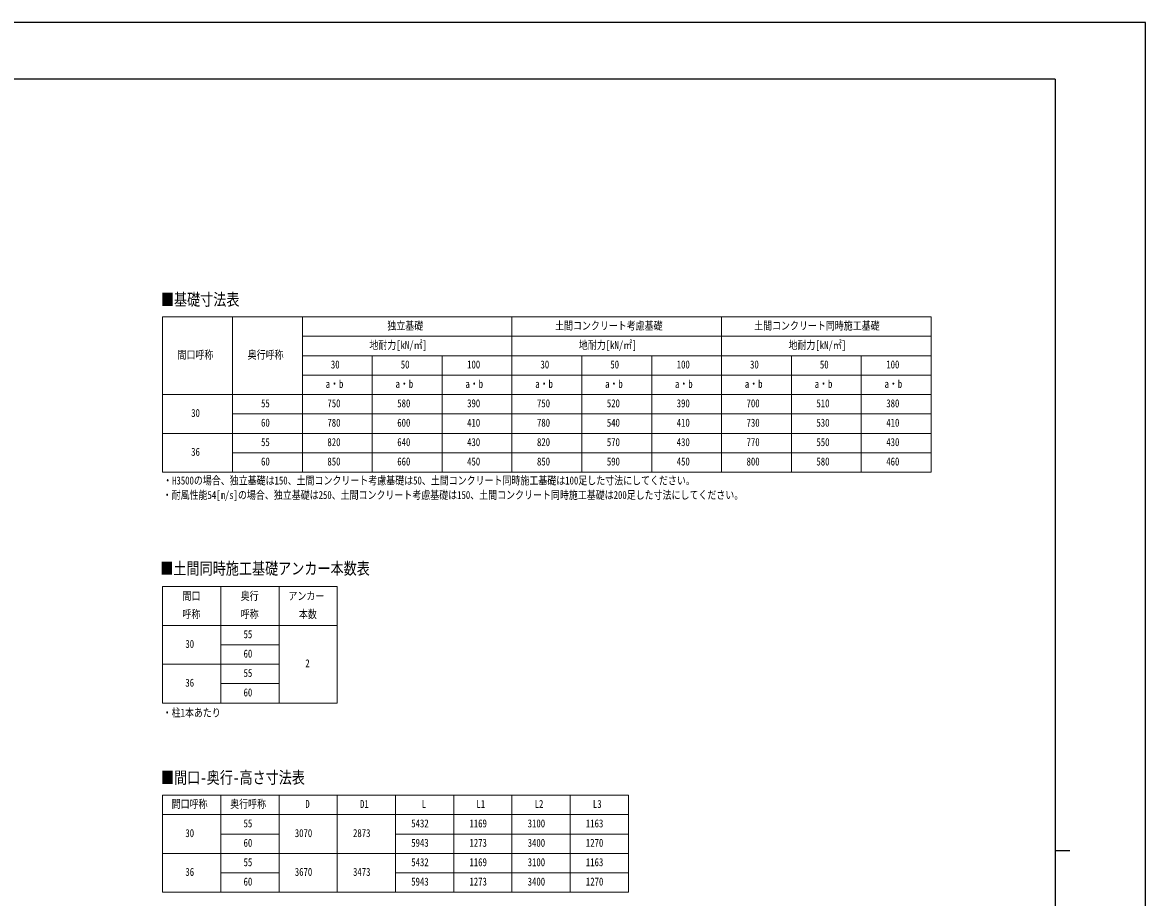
# Model space of a CAD drawing. Units: millimetres, scale not verified. Extents: x -12615 to 12615, y -8910 to 8910.
# Drawn here: x 1040 to 12615, y -110 to 8910 of the extents above; entities that cross this region are included whole.
import ezdxf
from ezdxf.enums import TextEntityAlignment as Align

# ---------------------------------------------------------------- set-up
doc = ezdxf.new("R2010")
doc.units = ezdxf.units.MM
doc.header["$LTSCALE"] = 40
doc.layers.add('0-1_TABLE1', color=7, linetype='Continuous', lineweight=18)
doc.layers.add('0-2_USER1', color=3, linetype='Continuous')
doc.layers.add('0-8_YKK_ZWAK', color=7, linetype='Continuous')
doc.styles.add('ＭＳ ゴシック', font='')
doc.styles.get('ＭＳ ゴシック').set_extended_font_data('MS Gothic')

msp = doc.modelspace()

# ---------------------------------------------------------------- linework, layer by layer
at = {"layer": '0-1_TABLE1'}
for p, q in [((2485.06, 5875), (10405.06, 5875)), ((2485.06, 5875), (2485.06, 4275)), ((3205.06, 5875), (3205.06, 4275)), ((3925.06, 5875), (3925.06, 4275)), ((6085.06, 5875), (6085.06, 4275)), ((8245.06, 5875), (8245.06, 4275)), ((3925.06, 5675), (10405.06, 5675)), ((3925.06, 5475), (10405.06, 5475)), ((4645.06, 5475), (4645.06, 4275)), ((5365.06, 5475), (5365.06, 4275)), ((6805.06, 5475), (6805.06, 4275)), ((7525.06, 5475), (7525.06, 4275)), ((8965.06, 5475), (8965.06, 4275)), ((9685.06, 5475), (9685.06, 4275)), ((3925.06, 5275), (10405.06, 5275)), ((2485.06, 5075), (10405.06, 5075)), ((3205.06, 4875), (10405.06, 4875)), ((2485.06, 4675), (10405.06, 4675)), ((3205.06, 4475), (10405.06, 4475)), ((2485.06, 3095), (4285.06, 3095)), ((2485.06, 3095), (2485.06, 1895)), ((3685.06, 3095), (3685.06, 1895)), ((4285.06, 3095), (4285.06, 1895)), ((2485.06, 2695), (4285.06, 2695)), ((3085.06, 2495), (3685.06, 2495)), ((2485.06, 2295), (3685.06, 2295)), ((3085.06, 2095), (3685.06, 2095)), ((2485.06, 945), (7285.06, 945)), ((2485.06, 945), (2485.06, -55)), ((3085.06, 945), (3085.06, -55)), ((3685.06, 945), (3685.06, -55)), ((4285.06, 945), (4285.06, -55)), ((4885.06, 945), (4885.06, -55)), ((5485.06, 945), (5485.06, -55)), ((6085.06, 945), (6085.06, -55)), ((6685.06, 945), (6685.06, -55)), ((7285.06, 945), (7285.06, -55)), ((2485.06, 745), (7285.06, 745)), ((3085.06, 545), (3685.06, 545)), ((4885.06, 545), (7285.06, 545)), ((2485.06, 345), (7285.06, 345)), ((3085.06, 145), (3685.06, 145)), ((4885.06, 145), (7285.06, 145)), ((2485.06, -55), (7285.06, -55))]:
    msp.add_line(p, q, dxfattribs=at)
for points in [[(10405.06, 5875), (10405.06, 5475), (10405.06, 4275)], [(2485.06, 4275), (3205.06, 4275), (10405.06, 4275)], [(3085.06, 3095), (3085.06, 2495), (3085.06, 2295), (3085.06, 2095), (3085.06, 1895)], [(2485.06, 1895), (3085.06, 1895), (3685.06, 1895), (4285.06, 1895)]]:
    msp.add_lwpolyline(points, dxfattribs=at)
at = {"layer": '0-8_YKK_ZWAK'}
for p, q in [((11685.06, 8325), (-11714.94, 8325)), ((11685.06, 8325), (11685.06, -7575)), ((11685.06, 375), (11835.06, 375))]:
    msp.add_line(p, q, dxfattribs=at)
msp.add_lwpolyline([(-12615, -8910), (12615, -8910), (12615, 8910), (-12615, 8910)], close=True, dxfattribs=at)

# ---------------------------------------------------------------- texts
at = {"layer": '0-1_TABLE1', "style": 'ＭＳ ゴシック', "width": 0.8}
for s, p in [('独立基礎', (4801.06, 5718.75)), ('土間コンクリート考慮基礎', (6529.06, 5718.75)), ('土間コンクリート同時施工基礎', (8581.06, 5718.75)), ('地耐力[kN/㎡]', (4615.06, 5518.75)), ('地耐力[kN/㎡]', (6775.06, 5518.75)), ('地耐力[kN/㎡]', (8935.06, 5518.75)), ('間口呼称', (2638.06, 5418.75)), ('奥行呼称', (3361.06, 5418.75)), ('30', (4219.06, 5318.75)), ('50', (4939.06, 5318.75)), ('100', (5623.06, 5318.75)), ('30', (6379.06, 5318.75)), ('50', (7099.06, 5318.75)), ('100', (7783.06, 5318.75)), ('30', (8539.06, 5318.75)), ('50', (9259.06, 5318.75)), ('100', (9943.06, 5318.75)), ('a・b', (4165.06, 5118.75)), ('a・b', (4885.06, 5118.75)), ('a・b', (5605.06, 5118.75)), ('a・b', (6325.06, 5118.75)), ('a・b', (7045.06, 5118.75)), ('a・b', (7765.06, 5118.75)), ('a・b', (8485.06, 5118.75)), ('a・b', (9205.06, 5118.75)), ('a・b', (9925.06, 5118.75)), ('55', (3499.06, 4918.75)), ('750', (4183.06, 4918.75)), ('580', (4903.06, 4918.75)), ('390', (5623.06, 4918.75)), ('750', (6343.06, 4918.75)), ('520', (7063.06, 4918.75)), ('390', (7783.06, 4918.75)), ('700', (8503.06, 4918.75)), ('510', (9223.06, 4918.75)), ('380', (9943.06, 4918.75)), ('30', (2779.06, 4818.75)), ('60', (3499.06, 4718.75)), ('780', (4183.06, 4718.75)), ('600', (4903.06, 4718.75)), ('410', (5623.06, 4718.75)), ('780', (6343.06, 4718.75)), ('540', (7063.06, 4718.75)), ('410', (7783.06, 4718.75)), ('730', (8503.06, 4718.75)), ('530', (9223.06, 4718.75)), ('410', (9943.06, 4718.75)), ('36', (2779.06, 4418.75)), ('55', (3499.06, 4518.75)), ('820', (4183.06, 4518.75)), ('640', (4903.06, 4518.75)), ('430', (5623.06, 4518.75)), ('820', (6343.06, 4518.75)), ('570', (7063.06, 4518.75)), ('430', (7783.06, 4518.75)), ('770', (8503.06, 4518.75)), ('550', (9223.06, 4518.75)), ('430', (9943.06, 4518.75)), ('60', (3499.06, 4318.75)), ('850', (4183.06, 4318.75)), ('660', (4903.06, 4318.75)), ('450', (5623.06, 4318.75)), ('850', (6343.06, 4318.75)), ('590', (7063.06, 4318.75)), ('450', (7783.06, 4318.75)), ('800', (8503.06, 4318.75)), ('580', (9223.06, 4318.75)), ('460', (9943.06, 4318.75)), ('間口', (2689.06, 2932.5)), ('奥行', (3289.06, 2932.5)), ('アンカー', (3781.06, 2932.5)), ('呼称', (2689.06, 2745)), ('呼称', (3289.06, 2745)), ('本数', (3889.06, 2745)), ('55', (3319.06, 2538.75)), ('30', (2719.06, 2438.75)), ('60', (3319.06, 2338.75)), ('2', (3955.06, 2238.75)), ('55', (3319.06, 2138.75)), ('36', (2719.06, 2038.75)), ('60', (3319.06, 1938.75)), ('間口呼称', (2578.06, 788.75)), ('奥行呼称', (3181.06, 788.75)), ('D', (3955.06, 788.75)), ('D1', (4519.06, 788.75)), ('L', (5155.06, 788.75)), ('L1', (5719.06, 788.75)), ('L2', (6319.06, 788.75)), ('L3', (6919.06, 788.75)), ('5432', (5047.06, 588.75)), ('1169', (5647.06, 588.75)), ('3100', (6247.06, 588.75)), ('1163', (6847.06, 588.75)), ('30', (2719.06, 488.75)), ('55', (3319.06, 588.75)), ('3070', (3847.06, 488.75)), ('2873', (4447.06, 488.75)), ('60', (3319.06, 388.75)), ('5943', (5047.06, 388.75)), ('1273', (5647.06, 388.75)), ('3400', (6247.06, 388.75)), ('1270', (6847.06, 388.75)), ('55', (3319.06, 188.75)), ('5432', (5047.06, 188.75)), ('1169', (5647.06, 188.75)), ('3100', (6247.06, 188.75)), ('1163', (6847.06, 188.75)), ('36', (2719.06, 88.75)), ('3670', (3847.06, 88.75)), ('3473', (4447.06, 88.75)), ('60', (3319.06, -11.25)), ('5943', (5047.06, -11.25)), ('1273', (5647.06, -11.25)), ('3400', (6247.06, -11.25)), ('1270', (6847.06, -11.25))]:
    msp.add_text(s, height=82.48, dxfattribs=at).set_placement(p, align=Align.BOTTOM_LEFT)
at = {"layer": '0-2_USER1', "style": 'ＭＳ ゴシック', "width": 0.8}
for s, height, p in [('■基礎寸法表', 123.7, (2466.46, 5955.35)), ('・H3500の場合、独立基礎は150、土間コンクリート考慮基礎は50、土間コンクリート同時施工基礎は100足した寸法にしてください。', 82.48, (2490.23, 4122.87)), ('・耐風性能54[m/s]の場合、独立基礎は250、土間コンクリート考慮基礎は150、土間コンクリート同時施工基礎は200足した寸法にしてください。', 82.48, (2485.06, 3973.5)), ('■土間同時施工基礎アンカー本数表', 123.7, (2460.61, 3183.04)), ('・柱1本あたり', 82.48, (2485.06, 1729.52)), ('■間口-奥行-高さ寸法表', 123.7, (2467.06, 1027.97))]:
    msp.add_text(s, height=height, dxfattribs=at).set_placement(p, align=Align.BOTTOM_LEFT)

doc.saveas('drawing.dxf')
